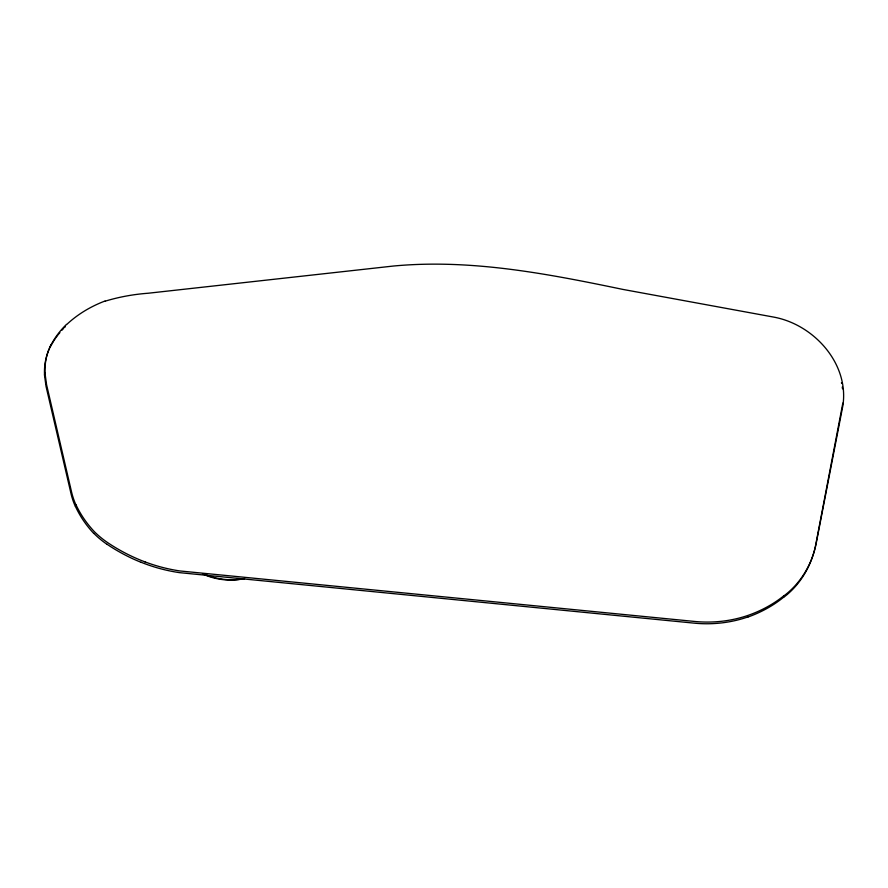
<?xml version="1.0" encoding="UTF-8"?>
<svg xmlns="http://www.w3.org/2000/svg" width="888" height="888" viewBox="0 0 888 888"><rect width="100%" height="100%" fill="white"/><g stroke="black" fill="none" stroke-linecap="round" stroke-linejoin="round"><path stroke-width="1.33" d="M842.845 403.052L815.783 544.433C811.865 565.134 800.576 584.593 783.671 597.335M784.204 595.648C801.109 582.894 812.398 563.447 816.316 542.746L842.856 405.783C849.394 363.647 813.885 324.52 773.814 317.116L622.865 289.41C547.663 273.77 470.607 258.752 393.428 266.034L148.252 293.229A188.878 153.38 17.4 0 0 105.084 301.199M748.096 616.883C730.78 622.91 712.12 624.93 693.894 623.121L179.409 572.638A138.639 112.587 17.4 0 1 144.422 563.558L141.003 562.248M144.955 561.882L141.536 560.561A152.769 124.054 17.4 0 1 107.703 542.657A80.886 65.69 17.4 0 1 94.394 531.701A109.102 88.6 17.4 0 1 75.98 504.728M841.458 382.628L841.646 383.505M842.268 387.046L842.523 388.822M44.977 373.104L46.576 384.704L71.428 491.419A90.498 73.493 17.4 0 0 72.527 495.659L73.316 498.179A86.447 70.196 17.4 0 0 75.88 504.75M44.456 374.803L46.043 386.391L70.896 493.118A90.498 73.493 17.4 0 0 71.995 497.358L72.783 499.877A86.447 70.196 17.4 0 0 75.358 506.449M140.992 562.293A152.769 124.054 17.4 0 1 107.182 544.355M144.955 561.871A138.639 112.587 17.4 0 0 179.942 570.962L694.416 621.434C712.653 623.243 731.301 621.223 748.628 615.195A140.126 113.797 17.4 0 0 784.115 595.571M107.137 544.399A80.886 65.69 17.4 0 1 93.873 533.388M93.773 533.455A109.102 88.6 17.4 0 1 75.447 506.426M44.533 374.803A84.882 68.931 17.4 0 1 49.162 349.162M49.528 348.351A84.882 68.931 17.4 0 1 50.283 346.753M45.066 373.115A84.882 68.931 17.4 0 1 50.816 345.055M50.394 346.797A116.106 94.283 17.4 0 1 51.97 343.922M52.392 343.212A116.106 94.283 17.4 0 1 53.669 341.125M54.113 340.437A116.106 94.283 17.4 0 1 54.556 339.749M55.012 339.083A116.106 94.283 17.4 0 1 55.478 338.406M55.944 337.74A116.106 94.283 17.4 0 1 57.376 335.775M57.875 335.131A116.106 94.283 17.4 0 1 58.874 333.855M59.385 333.233A116.106 94.283 17.4 0 1 59.896 332.611M62.016 330.17A116.106 94.283 17.4 0 1 62.56 329.57M63.115 328.982A116.106 94.283 17.4 0 1 63.67 328.394M64.791 327.25A116.106 94.283 17.4 0 1 65.357 326.673M50.927 345.099A116.106 94.283 17.4 0 1 66.467 324.42M66.644 324.553A138.251 112.277 17.4 0 1 104.984 301.032M783.582 597.258A140.126 113.797 17.4 0 1 748.151 616.971M244.411 578.565A59.163 48.041 17.4 0 1 206.393 575.035M244.622 578.521A56.621 45.976 17.4 0 1 205.028 575.047M203.763 574.514A56.621 45.976 17.4 0 1 202.497 573.959"/></g></svg>
